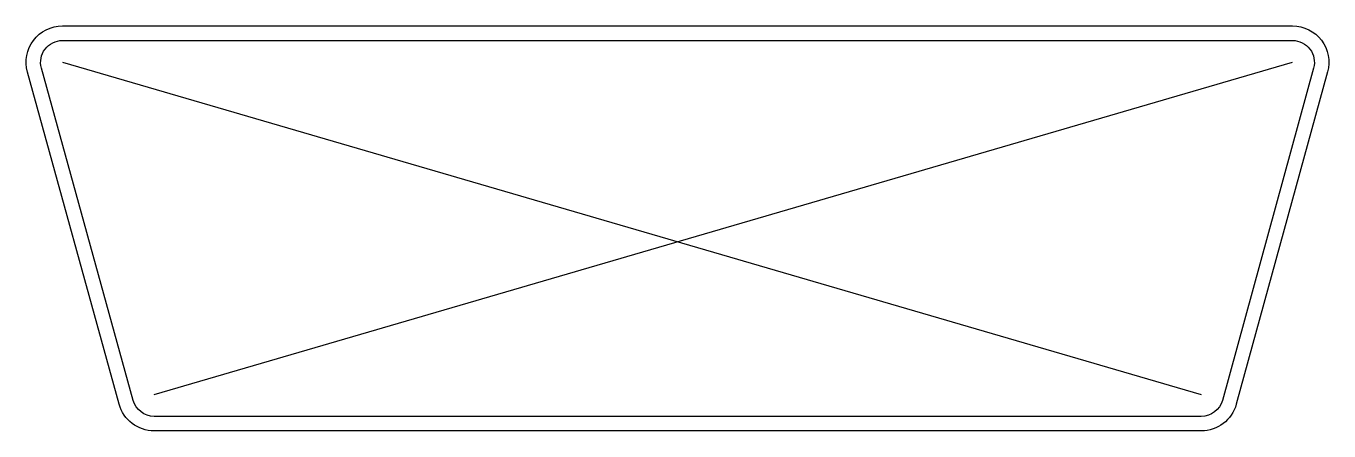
# Model space of a CAD drawing. Header units: millimetres. Extents: x -90 to 90, y 59 to 115.
import ezdxf

# ---------------------------------------------------------------- set-up
doc = ezdxf.new("R2010")
doc.units = ezdxf.units.MM
doc.layers.get('0').update_dxf_attribs({"linetype": 'CONTINUOUS'})

msp = doc.modelspace()

# ---------------------------------------------------------------- linework, layer by layer
for p, q in [((-84.61, 109.61), (72.07, 63.84)), ((-71.98, 63.84), (84.63, 109.61))]:
    msp.add_line(p, q)
for points in [[(84.63, 114.61, -0.495012), (89.45, 108.28), (76.89, 62.51, -0.337782), (72.07, 58.84), (-71.98, 58.84, -0.337352), (-76.8, 62.51), (-89.43, 108.27, -0.495492), (-84.61, 114.61)], [(-71.98, 60.84, -0.337352), (-74.87, 63.04), (-87.5, 108.81, -0.495492), (-84.61, 112.61), (84.63, 112.61, -0.495012), (87.52, 108.81), (74.97, 63.04, -0.337782), (72.07, 60.84)]]:
    msp.add_lwpolyline(points, format="xyb", close=True)

doc.saveas('drawing.dxf')
